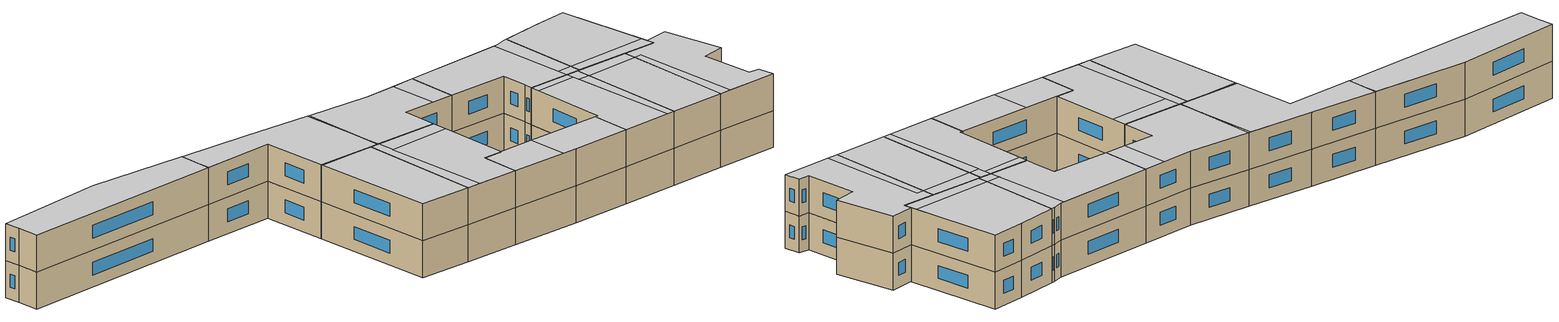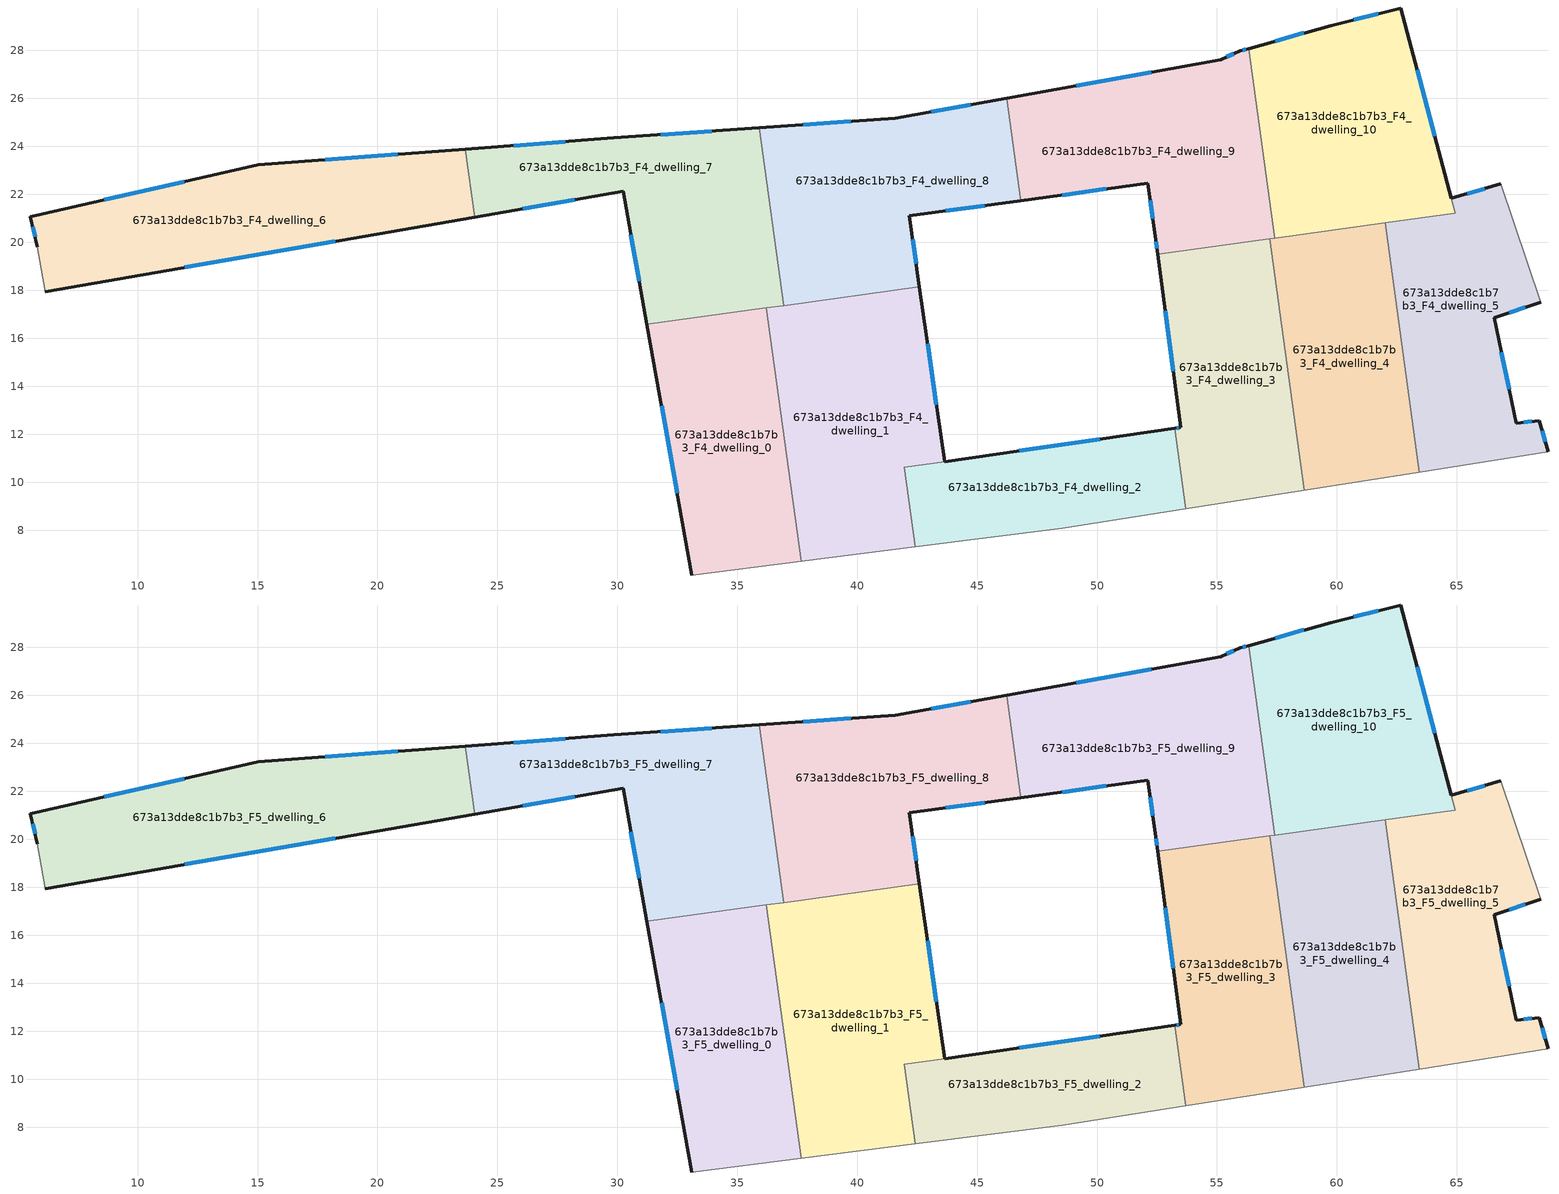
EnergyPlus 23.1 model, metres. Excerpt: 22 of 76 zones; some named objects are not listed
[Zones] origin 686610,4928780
673a13dde8c1b7b3_F4_dwelling_0
 floor to 673a13dde8c1b7b3_F3_dwelling_0 (EU_floor_Construction): 36.22,17.27 37.67,6.71 33.11,6.13 31.24,16.58 z12
 wall outside (EU_wall_Construction): 31.24,16.58 33.11,6.13 z12:15
 wall to 673a13dde8c1b7b3_F4_dwelling_1 (EU_wall_Construction): 37.67,6.71 36.22,17.27 z12:15
 wall adiabatic (EU_wall_Construction): 33.11,6.13 37.67,6.71 z12:15
 wall to 673a13dde8c1b7b3_F4_dwelling_7 (EU_wall_Construction): 36.22,17.27 31.24,16.58 z12:15
 window (EU_Window_Construction): 31.85,13.18 32.5,9.53 z12.98:14.02
673a13dde8c1b7b3_F4_dwelling_1
 floor to 673a13dde8c1b7b3_F3_dwelling_1 (EU_floor_Construction): 42.6,18.14 43.64,10.86 41.96,10.62 42.41,7.31 37.67,6.71 36.22,17.27 z12
 wall outside (EU_wall_Construction): 43.64,10.86 42.6,18.14 z12:15
 wall to 673a13dde8c1b7b3_F4_dwelling_2 (EU_wall_Construction): 41.96,10.62 43.64,10.86 / 42.41,7.31 41.96,10.61 z12:15
 wall adiabatic (EU_wall_Construction): 37.67,6.71 42.41,7.31 z12:15
 wall to 673a13dde8c1b7b3_F4_dwelling_8 (EU_wall_Construction): 42.6,18.14 36.93,17.37 z12:15
 wall to 673a13dde8c1b7b3_F4_dwelling_7 (EU_wall_Construction): 36.93,17.37 36.22,17.27 z12:15
 window (EU_Window_Construction): 43.3,13.23 42.94,15.77 z12.98:14.02
673a13dde8c1b7b3_F4_dwelling_10
 floor to 673a13dde8c1b7b3_F3_dwelling_10 (EU_floor_Construction): 62.67,29.77 64.92,21.21 57.4,20.17 56.32,28.08 59.74,29.04 z12
 wall outside (EU_wall_Construction): 64.76,21.84 62.67,29.77 59.74,29.04 56.32,28.08 z12:15
 wall to 673a13dde8c1b7b3_F4_dwelling_9 (EU_wall_Construction): 56.32,28.08 57.4,20.17 z12:15
 wall to 673a13dde8c1b7b3_F4_dwelling_5 (EU_wall_Construction): 64.93,21.21 64.76,21.84 / 62.01,20.81 64.92,21.21 z12:15
 wall to 673a13dde8c1b7b3_F4_dwelling_4 (EU_wall_Construction): 57.4,20.17 62.01,20.81 z12:15
 window (EU_Window_Construction): 58.63,28.73 57.43,28.39 / 61.72,29.53 60.69,29.28 / 64.08,24.42 63.35,27.19 z12.98:14.02
673a13dde8c1b7b3_F4_dwelling_2
 floor to 673a13dde8c1b7b3_F3_dwelling_2 (EU_floor_Construction): 53.23,12.24 53.69,8.89 48.54,8.08 42.41,7.31 41.96,10.61 z12
 wall outside (EU_wall_Construction): 53.23,12.24 43.65,10.86 z12:15
 wall to 673a13dde8c1b7b3_F4_dwelling_3 (EU_wall_Construction): 53.69,8.89 53.23,12.24 z12:15
 wall adiabatic (EU_wall_Construction): 42.41,7.31 48.54,8.08 53.69,8.89 z12:15
 window (EU_Window_Construction): 50.11,11.79 46.76,11.31 z12.98:14.02
673a13dde8c1b7b3_F4_dwelling_3
 floor to 673a13dde8c1b7b3_F3_dwelling_3 (EU_floor_Construction): 57.2,20.15 58.64,9.67 53.69,8.89 53.23,12.24 53.49,12.28 52.53,19.51 z12
 wall outside (EU_wall_Construction): 52.53,19.51 53.49,12.28 53.23,12.24 z12:15
 wall to 673a13dde8c1b7b3_F4_dwelling_4 (EU_wall_Construction): 58.64,9.67 57.2,20.15 z12:15
 wall adiabatic (EU_wall_Construction): 53.69,8.89 58.64,9.67 z12:15
 wall to 673a13dde8c1b7b3_F4_dwelling_9 (EU_wall_Construction): 57.2,20.15 52.53,19.51 z12:15
 window (EU_Window_Construction): 52.84,17.16 53.18,14.63 / 53.41,12.27 53.32,12.26 z12.98:14.02
673a13dde8c1b7b3_F4_dwelling_4
 floor to 673a13dde8c1b7b3_F3_dwelling_4 (EU_floor_Construction): 62.01,20.81 63.43,10.42 58.64,9.67 57.2,20.15 z12
 wall to 673a13dde8c1b7b3_F4_dwelling_5 (EU_wall_Construction): 63.43,10.42 62.01,20.81 z12:15
 wall adiabatic (EU_wall_Construction): 58.64,9.67 63.43,10.42 z12:15
 wall to 673a13dde8c1b7b3_F4_dwelling_9 (EU_wall_Construction): 57.4,20.18 57.2,20.15 z12:15
673a13dde8c1b7b3_F4_dwelling_5
 floor to 673a13dde8c1b7b3_F3_dwelling_5 (EU_floor_Construction): 66.83,22.43 68.49,17.5 66.55,16.85 67.48,12.45 68.44,12.57 68.8,11.26 63.43,10.42 62.01,20.81 64.93,21.21 64.76,21.84 z12
 wall outside (EU_wall_Construction): 66.83,22.43 64.76,21.84 / 68.8,11.26 68.44,12.57 67.48,12.45 66.55,16.85 68.49,17.5 z12:15
 wall adiabatic (EU_wall_Construction): 63.43,10.42 68.8,11.26 / 68.49,17.5 66.83,22.43 z12:15
 window (EU_Window_Construction): 66.16,22.24 65.44,22.03 / 67.18,17.06 67.86,17.29 / 67.18,13.88 66.85,15.42 / 68.13,12.53 67.79,12.49 / 68.68,11.69 68.56,12.14 z12.98:14.02
673a13dde8c1b7b3_F4_dwelling_6
 floor to 673a13dde8c1b7b3_F3_dwelling_6 (EU_floor_Construction): 23.66,23.88 24.05,21.05 6.15,17.94 5.81,19.82 5.53,21.06 15.02,23.23 z12
 wall outside (EU_wall_Construction): 6.15,17.94 24.05,21.05 / 23.66,23.88 15.02,23.23 5.53,21.06 5.81,19.82 z12:15
 wall adiabatic (EU_wall_Construction): 5.81,19.82 6.15,17.94 z12:15
 wall to 673a13dde8c1b7b3_F4_dwelling_7 (EU_wall_Construction): 24.05,21.05 23.66,23.88 z12:15
 window (EU_Window_Construction): 11.97,18.95 18.23,20.04 / 5.62,20.66 5.72,20.23 / 11.94,22.53 8.62,21.77 / 20.85,23.67 17.83,23.44 z12.98:14.02
673a13dde8c1b7b3_F4_dwelling_7
 floor to 673a13dde8c1b7b3_F3_dwelling_7 (EU_floor_Construction): 35.92,24.78 36.93,17.37 31.24,16.58 30.24,22.12 24.05,21.05 23.66,23.88 29.84,24.35 z12
 wall outside (EU_wall_Construction): 24.05,21.05 30.24,22.12 31.24,16.58 / 35.92,24.78 29.84,24.35 23.66,23.88 z12:15
 wall to 673a13dde8c1b7b3_F4_dwelling_8 (EU_wall_Construction): 36.93,17.37 35.92,24.78 z12:15
 window (EU_Window_Construction): 30.57,20.32 30.91,18.38 / 26.06,21.4 28.23,21.77 / 27.83,24.2 25.67,24.04 / 33.94,24.64 31.82,24.49 z12.98:14.02
673a13dde8c1b7b3_F4_dwelling_8
 floor to 673a13dde8c1b7b3_F3_dwelling_8 (EU_floor_Construction): 46.24,26.01 46.83,21.74 42.17,21.1 42.6,18.14 36.93,17.37 35.92,24.78 41.58,25.17 z12
 wall outside (EU_wall_Construction): 42.6,18.14 42.17,21.1 46.83,21.74 / 46.24,26.01 41.58,25.17 35.92,24.78 z12:15
 wall to 673a13dde8c1b7b3_F4_dwelling_9 (EU_wall_Construction): 46.83,21.74 46.24,26.01 z12:15
 window (EU_Window_Construction): 43.69,21.31 45.31,21.53 / 42.46,19.1 42.31,20.14 / 39.74,25.04 37.76,24.9 / 44.73,25.74 43.1,25.44 z12.98:14.02
673a13dde8c1b7b3_F4_dwelling_9
 floor to 673a13dde8c1b7b3_F3_dwelling_9 (EU_floor_Construction): 56.32,28.08 57.4,20.17 52.53,19.51 52.43,20.26 52.11,22.46 46.83,21.74 46.24,26.01 55.15,27.62 55.96,27.98 z12
 wall outside (EU_wall_Construction): 46.83,21.74 52.11,22.46 52.43,20.26 52.53,19.51 / 56.32,28.08 55.96,27.98 55.15,27.62 46.24,26.01 z12:15
 window (EU_Window_Construction): 52.46,20.02 52.5,19.75 / 52.22,21.75 52.33,20.98 / 48.55,21.97 50.39,22.23 / 52.25,27.1 49.14,26.54 / 55.7,27.86 55.42,27.74 / 56.2,28.05 56.08,28.01 z12.98:14.02
673a13dde8c1b7b3_F5_dwelling_0
 floor to 673a13dde8c1b7b3_F4_dwelling_0 (EU_floor_Construction): 36.22,17.27 37.67,6.71 33.11,6.13 31.24,16.58 z15
 wall outside (EU_wall_Construction): 31.24,16.58 33.11,6.13 z15:18
 wall to 673a13dde8c1b7b3_F5_dwelling_1 (EU_wall_Construction): 37.67,6.71 36.22,17.27 z15:18
 wall adiabatic (EU_wall_Construction): 33.11,6.13 37.67,6.71 z15:18
 wall to 673a13dde8c1b7b3_F5_dwelling_7 (EU_wall_Construction): 36.22,17.27 31.24,16.58 z15:18
 window (EU_Window_Construction): 31.85,13.18 32.5,9.53 z15.98:17.02
 ceiling to 673a13dde8c1b7b3_F6_dwelling_2 (EU_floor_Construction): 37.67,6.71 36.22,17.27 35.88,17.22 31.27,16.42 33.11,6.13 z18
 ceiling to 673a13dde8c1b7b3_F6_dwelling_1 (EU_floor_Construction): 35.87,17.22 31.24,16.58 31.27,16.42 z18
673a13dde8c1b7b3_F5_dwelling_1
 floor to 673a13dde8c1b7b3_F4_dwelling_1 (EU_floor_Construction): 42.6,18.14 43.64,10.86 41.96,10.62 42.41,7.31 37.67,6.71 36.22,17.27 z15
 wall outside (EU_wall_Construction): 43.64,10.86 42.6,18.14 z15:18
 wall to 673a13dde8c1b7b3_F5_dwelling_2 (EU_wall_Construction): 41.96,10.62 43.64,10.86 / 42.41,7.31 41.96,10.61 z15:18
 wall adiabatic (EU_wall_Construction): 37.67,6.71 42.41,7.31 z15:18
 wall to 673a13dde8c1b7b3_F5_dwelling_8 (EU_wall_Construction): 42.6,18.14 36.93,17.37 z15:18
 wall to 673a13dde8c1b7b3_F5_dwelling_7 (EU_wall_Construction): 36.93,17.37 36.22,17.27 z15:18
 window (EU_Window_Construction): 43.3,13.23 42.94,15.77 z15.98:17.02
 ceiling to 673a13dde8c1b7b3_F6_dwelling_4 (EU_floor_Construction): 42.41,7.31 41.96,10.62 43.64,10.86 42.79,16.83 37.28,15.87 38.83,6.85 z18
 ceiling to 673a13dde8c1b7b3_F6_dwelling_2 (EU_floor_Construction): 38.83,6.85 37.01,17.38 36.22,17.27 37.67,6.71 z18
 ceiling to 673a13dde8c1b7b3_F6_dwelling_3 (EU_floor_Construction): 42.79,16.83 42.6,18.14 37.01,17.38 37.28,15.87 z18
673a13dde8c1b7b3_F5_dwelling_10
 floor to 673a13dde8c1b7b3_F4_dwelling_10 (EU_floor_Construction): 62.67,29.77 64.92,21.21 57.4,20.17 56.32,28.08 59.74,29.04 z15
 wall outside (EU_wall_Construction): 64.76,21.84 62.67,29.77 59.74,29.04 56.32,28.08 z15:18
 wall to 673a13dde8c1b7b3_F5_dwelling_9 (EU_wall_Construction): 56.32,28.08 57.4,20.17 z15:18
 wall to 673a13dde8c1b7b3_F5_dwelling_5 (EU_wall_Construction): 64.93,21.21 64.76,21.84 / 62.01,20.81 64.92,21.21 z15:18
 wall to 673a13dde8c1b7b3_F5_dwelling_4 (EU_wall_Construction): 57.4,20.17 62.01,20.81 z15:18
 window (EU_Window_Construction): 58.63,28.73 57.43,28.39 / 61.72,29.53 60.69,29.28 / 64.08,24.42 63.35,27.19 z15.98:17.02
 ceiling to 673a13dde8c1b7b3_F6_dwelling_7 (EU_floor_Construction): 64.61,22.38 62.67,29.77 59.74,29.04 56.32,28.08 57.27,21.11 z18
 ceiling to 673a13dde8c1b7b3_F6_dwelling_9 (EU_floor_Construction): 64.92,21.21 64.61,22.38 57.27,21.11 57.4,20.18 z18
673a13dde8c1b7b3_F5_dwelling_2
 floor to 673a13dde8c1b7b3_F4_dwelling_2 (EU_floor_Construction): 53.23,12.24 53.69,8.89 48.54,8.08 42.41,7.31 41.96,10.61 z15
 wall outside (EU_wall_Construction): 53.23,12.24 43.65,10.86 z15:18
 wall to 673a13dde8c1b7b3_F5_dwelling_3 (EU_wall_Construction): 53.69,8.89 53.23,12.24 z15:18
 wall adiabatic (EU_wall_Construction): 42.41,7.31 48.54,8.08 53.69,8.89 z15:18
 window (EU_Window_Construction): 50.11,11.79 46.76,11.31 z15.98:17.02
 ceiling to 673a13dde8c1b7b3_F6_dwelling_6 (EU_floor_Construction): 53.69,8.89 53.23,12.24 46.72,11.3 47.3,7.92 48.54,8.08 z18
 ceiling to 673a13dde8c1b7b3_F6_dwelling_4 (EU_floor_Construction): 47.3,7.92 46.72,11.3 41.96,10.62 42.41,7.31 z18
673a13dde8c1b7b3_F5_dwelling_3
 floor to 673a13dde8c1b7b3_F4_dwelling_3 (EU_floor_Construction): 57.2,20.15 58.64,9.67 53.69,8.89 53.23,12.24 53.49,12.28 52.53,19.51 z15
 wall outside (EU_wall_Construction): 52.53,19.51 53.49,12.28 53.23,12.24 z15:18
 wall to 673a13dde8c1b7b3_F5_dwelling_4 (EU_wall_Construction): 58.64,9.67 57.2,20.15 z15:18
 wall adiabatic (EU_wall_Construction): 53.69,8.89 58.64,9.67 z15:18
 wall to 673a13dde8c1b7b3_F5_dwelling_9 (EU_wall_Construction): 57.2,20.15 52.53,19.51 z15:18
 window (EU_Window_Construction): 52.84,17.16 53.18,14.63 / 53.41,12.27 53.32,12.26 z15.98:17.02
 ceiling to 673a13dde8c1b7b3_F6_dwelling_8 (EU_floor_Construction): 58.63,9.67 57.37,18.91 56.35,18.74 57.94,9.56 z18
 ceiling to 673a13dde8c1b7b3_F6_dwelling_6 (EU_floor_Construction): 57.94,9.56 56.25,19.34 52.64,18.72 53.49,12.28 53.23,12.24 53.69,8.89 z18
 ceiling to 673a13dde8c1b7b3_F6_dwelling_5 (EU_floor_Construction): 56.25,19.34 56.13,20 52.53,19.51 52.64,18.72 z18
 ceiling to 673a13dde8c1b7b3_F6_dwelling_9 (EU_floor_Construction): 57.37,18.91 57.2,20.15 56.13,20 56.35,18.74 z18
673a13dde8c1b7b3_F5_dwelling_4
 floor to 673a13dde8c1b7b3_F4_dwelling_4 (EU_floor_Construction): 62.01,20.81 63.43,10.42 58.64,9.67 57.2,20.15 z15
 wall to 673a13dde8c1b7b3_F5_dwelling_5 (EU_wall_Construction): 63.43,10.42 62.01,20.81 z15:18
 wall adiabatic (EU_wall_Construction): 58.64,9.67 63.43,10.42 z15:18
 wall to 673a13dde8c1b7b3_F5_dwelling_9 (EU_wall_Construction): 57.4,20.18 57.2,20.15 z15:18
 ceiling to 673a13dde8c1b7b3_F6_dwelling_9 (EU_floor_Construction): 62.15,19.74 62.01,20.81 57.2,20.15 57.37,18.91 z18
 ceiling to 673a13dde8c1b7b3_F6_dwelling_8 (EU_floor_Construction): 63.43,10.42 62.15,19.74 57.37,18.91 58.63,9.67 z18
673a13dde8c1b7b3_F5_dwelling_5
 floor to 673a13dde8c1b7b3_F4_dwelling_5 (EU_floor_Construction): 66.83,22.43 68.49,17.5 66.55,16.85 67.48,12.45 68.44,12.57 68.8,11.26 63.43,10.42 62.01,20.81 64.93,21.21 64.76,21.84 z15
 wall outside (EU_wall_Construction): 66.83,22.43 64.76,21.84 / 68.8,11.26 68.44,12.57 67.48,12.45 66.55,16.85 68.49,17.5 z15:18
 wall adiabatic (EU_wall_Construction): 63.43,10.42 68.8,11.26 / 68.49,17.5 66.83,22.43 z15:18
 window (EU_Window_Construction): 66.16,22.24 65.44,22.03 / 67.18,17.06 67.86,17.29 / 67.18,13.88 66.85,15.42 / 68.13,12.53 67.79,12.49 / 68.68,11.69 68.56,12.14 z15.98:17.02
 ceiling to 673a13dde8c1b7b3_F6_dwelling_9 (EU_floor_Construction): 68.8,11.26 68.44,12.57 67.48,12.45 66.55,16.85 68.49,17.5 66.83,22.43 64.76,21.84 64.93,21.21 62.01,20.81 62.15,19.74 62.81,19.85 64.41,10.57 z18
 ceiling to 673a13dde8c1b7b3_F6_dwelling_8 (EU_floor_Construction): 64.41,10.57 62.81,19.85 62.15,19.74 63.43,10.42 z18
673a13dde8c1b7b3_F5_dwelling_6
 floor to 673a13dde8c1b7b3_F4_dwelling_6 (EU_floor_Construction): 23.66,23.88 24.05,21.05 6.15,17.94 5.81,19.82 5.53,21.06 15.02,23.23 z15
 wall outside (EU_wall_Construction): 6.15,17.94 24.05,21.05 / 23.66,23.88 15.02,23.23 5.53,21.06 5.81,19.82 z15:18
 wall adiabatic (EU_wall_Construction): 5.81,19.82 6.15,17.94 z15:18
 wall to 673a13dde8c1b7b3_F5_dwelling_7 (EU_wall_Construction): 24.05,21.05 23.66,23.88 z15:18
 window (EU_Window_Construction): 11.97,18.95 18.23,20.04 / 5.62,20.66 5.72,20.23 / 11.94,22.53 8.62,21.77 / 20.85,23.67 17.83,23.44 z15.98:17.02
 ceiling to 673a13dde8c1b7b3_F6_dwelling_0 (EU_floor_Construction): 24.05,21.05 23.85,22.48 23.61,23.88 15.02,23.23 5.53,21.06 5.81,19.82 6.15,17.94 z18
 ceiling to 673a13dde8c1b7b3_F6_dwelling_1 (EU_floor_Construction): 23.85,22.48 23.66,23.88 23.61,23.88 z18
673a13dde8c1b7b3_F5_dwelling_7
 floor to 673a13dde8c1b7b3_F4_dwelling_7 (EU_floor_Construction): 35.92,24.78 36.93,17.37 31.24,16.58 30.24,22.12 24.05,21.05 23.66,23.88 29.84,24.35 z15
 wall outside (EU_wall_Construction): 24.05,21.05 30.24,22.12 31.24,16.58 / 35.92,24.78 29.84,24.35 23.66,23.88 z15:18
 wall to 673a13dde8c1b7b3_F5_dwelling_8 (EU_wall_Construction): 36.93,17.37 35.92,24.78 z15:18
 window (EU_Window_Construction): 30.57,20.32 30.91,18.38 / 26.06,21.4 28.23,21.77 / 27.83,24.2 25.67,24.04 / 33.94,24.64 31.82,24.49 z15.98:17.02
 ceiling to 673a13dde8c1b7b3_F6_dwelling_1 (EU_floor_Construction): 36.93,17.4 36.61,19.71 35.74,24.76 29.84,24.35 23.66,23.88 23.85,22.48 24.1,21.06 30.24,22.12 31.24,16.58 35.87,17.22 z18
 ceiling to 673a13dde8c1b7b3_F6_dwelling_0 (EU_floor_Construction): 24.1,21.06 23.85,22.48 24.05,21.05 z18
 ceiling to 673a13dde8c1b7b3_F6_dwelling_3 (EU_floor_Construction): 36.61,19.71 35.92,24.78 35.74,24.76 z18
 ceiling to 673a13dde8c1b7b3_F6_dwelling_2 (EU_floor_Construction): 36.93,17.37 36.93,17.4 35.88,17.22 z18
673a13dde8c1b7b3_F5_dwelling_8
 floor to 673a13dde8c1b7b3_F4_dwelling_8 (EU_floor_Construction): 46.24,26.01 46.83,21.74 42.17,21.1 42.6,18.14 36.93,17.37 35.92,24.78 41.58,25.17 z15
 wall outside (EU_wall_Construction): 42.6,18.14 42.17,21.1 46.83,21.74 / 46.24,26.01 41.58,25.17 35.92,24.78 z15:18
 wall to 673a13dde8c1b7b3_F5_dwelling_9 (EU_wall_Construction): 46.83,21.74 46.24,26.01 z15:18
 window (EU_Window_Construction): 43.69,21.31 45.31,21.53 / 42.46,19.1 42.31,20.14 / 39.74,25.04 37.76,24.9 / 44.73,25.74 43.1,25.44 z15.98:17.02
 ceiling to 673a13dde8c1b7b3_F6_dwelling_3 (EU_floor_Construction): 42.6,18.14 42.17,21.1 44.96,21.48 44.24,25.65 41.58,25.17 35.92,24.78 36.61,19.71 37.01,17.38 z18
 ceiling to 673a13dde8c1b7b3_F6_dwelling_1 (EU_floor_Construction): 37.01,17.42 36.61,19.71 36.93,17.4 z18
 ceiling to 673a13dde8c1b7b3_F6_dwelling_5 (EU_floor_Construction): 46.83,21.74 46.24,26.01 44.24,25.65 44.96,21.48 z18
673a13dde8c1b7b3_F5_dwelling_9
 floor to 673a13dde8c1b7b3_F4_dwelling_9 (EU_floor_Construction): 56.32,28.08 57.4,20.17 52.53,19.51 52.43,20.26 52.11,22.46 46.83,21.74 46.24,26.01 55.15,27.62 55.96,27.98 z15
 wall outside (EU_wall_Construction): 46.83,21.74 52.11,22.46 52.43,20.26 52.53,19.51 / 56.32,28.08 55.96,27.98 55.15,27.62 46.24,26.01 z15:18
 window (EU_Window_Construction): 52.46,20.02 52.5,19.75 / 52.22,21.75 52.33,20.98 / 48.55,21.97 50.39,22.23 / 52.25,27.1 49.14,26.54 / 55.7,27.86 55.42,27.74 / 56.2,28.05 56.08,28.01 z15.98:17.02
 ceiling to 673a13dde8c1b7b3_F6_dwelling_5 (EU_floor_Construction): 56.13,20 54.83,27.56 46.24,26.01 46.83,21.74 52.11,22.46 52.43,20.26 52.53,19.51 z18
 ceiling to 673a13dde8c1b7b3_F6_dwelling_7 (EU_floor_Construction): 57.27,21.11 56.32,28.08 55.96,27.98 55.15,27.62 54.83,27.56 55.98,20.89 z18
 ceiling to 673a13dde8c1b7b3_F6_dwelling_9 (EU_floor_Construction): 57.4,20.18 57.27,21.11 55.98,20.89 56.13,20 z18
[Building]
EU S2 Campaign: North Axis=0; Terrain=City; Solar Distribution=FullExterior
[Site:Location]
Bologna: Latitude=44.5; Longitude=11.25; Time Zone=1; Elevation=37
[SizingPeriod:WeatherFileDays]
AnnualSizingPeriod: Begin Month=1; Begin Day of Month=1; End Month=12; End Day of Month=31; Day of Week for Start Day=Monday; Use Weather File Daylight Saving Period=No; Use Weather File Rain and Snow Indicators=No
[MATERIAL]
EU_InternalMass_Material: Roughness=MediumRough; Thickness=0.1; Conductivity=1; Density=1800; Specific Heat=900; Thermal Absorptance=0.9; Solar Absorptance=0.7; Visible Absorptance=0.7
[MATERIAL:NOMASS] Roughness=MediumRough; Thermal Absorptance=0.9; Solar Absorptance=0.7; Visible Absorptance=0.7
Name | Thermal Resistance
EU_wall_NoMass | 0.905828
EU_floor_NoMass | 0.67114
[WINDOWMATERIAL:SIMPLEGLAZINGSYSTEM]
EU_Window_SimpleGlazing: UFactor=4.52486; Solar Heat Gain Coefficient=0.85; Visible Transmittance=0.85
[CONSTRUCTION]
EU_wall_Construction: EU_wall_NoMass
EU_floor_Construction: EU_floor_NoMass
EU_Window_Construction: EU_Window_SimpleGlazing
EU_InternalMass_Construction: EU_InternalMass_Material
[ZONE] Type=1; Multiplier=1; Ceiling Height=autocalculate; Floor Area=autocalculate; Part of Total Floor Area=Yes
Name | Volume
673a13dde8c1b7b3_F4_dwelling_0; 673a13dde8c1b7b3_F5_dwelling_0 | 153.408
673a13dde8c1b7b3_F4_dwelling_1; 673a13dde8c1b7b3_F5_dwelling_1 | 190.473
673a13dde8c1b7b3_F4_dwelling_10; 673a13dde8c1b7b3_F5_dwelling_10 | 178.685
673a13dde8c1b7b3_F4_dwelling_2; 673a13dde8c1b7b3_F5_dwelling_2 | 116.268
673a13dde8c1b7b3_F4_dwelling_3; 673a13dde8c1b7b3_F5_dwelling_3 | 153.422
673a13dde8c1b7b3_F4_dwelling_4; 673a13dde8c1b7b3_F5_dwelling_4 | 153.416
673a13dde8c1b7b3_F4_dwelling_5; 673a13dde8c1b7b3_F5_dwelling_5 | 158.734
673a13dde8c1b7b3_F4_dwelling_6; 673a13dde8c1b7b3_F5_dwelling_6 | 184.088
673a13dde8c1b7b3_F4_dwelling_7; 673a13dde8c1b7b3_F5_dwelling_7 | 184.092
673a13dde8c1b7b3_F4_dwelling_8; 673a13dde8c1b7b3_F5_dwelling_8 | 184.081
673a13dde8c1b7b3_F4_dwelling_9; 673a13dde8c1b7b3_F5_dwelling_9 | 184.098
[INTERNALMASS] Construction=EU_InternalMass_Construction
Name | Zone or ZoneList | Surface Area
673a13dde8c1b7b3_F4_dwelling_0_EU_InternalMass | 673a13dde8c1b7b3_F4_dwelling_0 | 51.1361
673a13dde8c1b7b3_F4_dwelling_1_EU_InternalMass | 673a13dde8c1b7b3_F4_dwelling_1 | 63.4897
673a13dde8c1b7b3_F4_dwelling_2_EU_InternalMass | 673a13dde8c1b7b3_F4_dwelling_2 | 38.7907
673a13dde8c1b7b3_F4_dwelling_3_EU_InternalMass | 673a13dde8c1b7b3_F4_dwelling_3 | 51.1409
673a13dde8c1b7b3_F4_dwelling_4_EU_InternalMass | 673a13dde8c1b7b3_F4_dwelling_4 | 51.139
673a13dde8c1b7b3_F4_dwelling_5_EU_InternalMass | 673a13dde8c1b7b3_F4_dwelling_5 | 52.9116
673a13dde8c1b7b3_F4_dwelling_6_EU_InternalMass | 673a13dde8c1b7b3_F4_dwelling_6 | 61.3623
673a13dde8c1b7b3_F4_dwelling_7_EU_InternalMass | 673a13dde8c1b7b3_F4_dwelling_7 | 61.3645
673a13dde8c1b7b3_F4_dwelling_8_EU_InternalMass | 673a13dde8c1b7b3_F4_dwelling_8 | 61.36
673a13dde8c1b7b3_F4_dwelling_9_EU_InternalMass | 673a13dde8c1b7b3_F4_dwelling_9 | 61.3654
673a13dde8c1b7b3_F4_dwelling_10_EU_InternalMass | 673a13dde8c1b7b3_F4_dwelling_10 | 59.5878
673a13dde8c1b7b3_F5_dwelling_0_EU_InternalMass | 673a13dde8c1b7b3_F5_dwelling_0 | 51.1361
673a13dde8c1b7b3_F5_dwelling_1_EU_InternalMass | 673a13dde8c1b7b3_F5_dwelling_1 | 63.4897
673a13dde8c1b7b3_F5_dwelling_2_EU_InternalMass | 673a13dde8c1b7b3_F5_dwelling_2 | 38.7907
673a13dde8c1b7b3_F5_dwelling_3_EU_InternalMass | 673a13dde8c1b7b3_F5_dwelling_3 | 51.1409
673a13dde8c1b7b3_F5_dwelling_4_EU_InternalMass | 673a13dde8c1b7b3_F5_dwelling_4 | 51.139
673a13dde8c1b7b3_F5_dwelling_5_EU_InternalMass | 673a13dde8c1b7b3_F5_dwelling_5 | 52.9116
673a13dde8c1b7b3_F5_dwelling_6_EU_InternalMass | 673a13dde8c1b7b3_F5_dwelling_6 | 61.3623
673a13dde8c1b7b3_F5_dwelling_7_EU_InternalMass | 673a13dde8c1b7b3_F5_dwelling_7 | 61.3645
673a13dde8c1b7b3_F5_dwelling_8_EU_InternalMass | 673a13dde8c1b7b3_F5_dwelling_8 | 61.36
673a13dde8c1b7b3_F5_dwelling_9_EU_InternalMass | 673a13dde8c1b7b3_F5_dwelling_9 | 61.3654
673a13dde8c1b7b3_F5_dwelling_10_EU_InternalMass | 673a13dde8c1b7b3_F5_dwelling_10 | 59.5878
[OTHEREQUIPMENT] Fuel Type=Electricity; Design Level Calculation Method=Watts/Area; Power per Zone Floor Area=1; Fraction Latent=0; Fraction Radiant=0; Fraction Lost=0; Carbon Dioxide Generation Rate=0; EndUse Subcategory=EU_Step8_InternalGains
Name | Zone or ZoneList or Space or SpaceList | Schedule
EU_Step8_InternalGain_673a13dde8c1b7b3_F4_dwelling_0_f000 | 673a13dde8c1b7b3_F4_dwelling_0 | EU_Step8_GainSchedule_673a13dde8c1b7b3_F4_dwelling_0_f000
EU_Step8_InternalGain_673a13dde8c1b7b3_F4_dwelling_1_f000 | 673a13dde8c1b7b3_F4_dwelling_1 | EU_Step8_GainSchedule_673a13dde8c1b7b3_F4_dwelling_1_f000
EU_Step8_InternalGain_673a13dde8c1b7b3_F4_dwelling_2_f000 | 673a13dde8c1b7b3_F4_dwelling_2 | EU_Step8_GainSchedule_673a13dde8c1b7b3_F4_dwelling_2_f000
EU_Step8_InternalGain_673a13dde8c1b7b3_F4_dwelling_3_f000 | 673a13dde8c1b7b3_F4_dwelling_3 | EU_Step8_GainSchedule_673a13dde8c1b7b3_F4_dwelling_3_f000
EU_Step8_InternalGain_673a13dde8c1b7b3_F4_dwelling_4_f000 | 673a13dde8c1b7b3_F4_dwelling_4 | EU_Step8_GainSchedule_673a13dde8c1b7b3_F4_dwelling_4_f000
EU_Step8_InternalGain_673a13dde8c1b7b3_F4_dwelling_5_f000 | 673a13dde8c1b7b3_F4_dwelling_5 | EU_Step8_GainSchedule_673a13dde8c1b7b3_F4_dwelling_5_f000
EU_Step8_InternalGain_673a13dde8c1b7b3_F4_dwelling_6_f000 | 673a13dde8c1b7b3_F4_dwelling_6 | EU_Step8_GainSchedule_673a13dde8c1b7b3_F4_dwelling_6_f000
EU_Step8_InternalGain_673a13dde8c1b7b3_F4_dwelling_7_f000 | 673a13dde8c1b7b3_F4_dwelling_7 | EU_Step8_GainSchedule_673a13dde8c1b7b3_F4_dwelling_7_f000
EU_Step8_InternalGain_673a13dde8c1b7b3_F4_dwelling_8_f000 | 673a13dde8c1b7b3_F4_dwelling_8 | EU_Step8_GainSchedule_673a13dde8c1b7b3_F4_dwelling_8_f000
EU_Step8_InternalGain_673a13dde8c1b7b3_F4_dwelling_9_f000 | 673a13dde8c1b7b3_F4_dwelling_9 | EU_Step8_GainSchedule_673a13dde8c1b7b3_F4_dwelling_9_f000
EU_Step8_InternalGain_673a13dde8c1b7b3_F4_dwelling_10_f000 | 673a13dde8c1b7b3_F4_dwelling_10 | EU_Step8_GainSchedule_673a13dde8c1b7b3_F4_dwelling_10_f000
EU_Step8_InternalGain_673a13dde8c1b7b3_F5_dwelling_0_f000 | 673a13dde8c1b7b3_F5_dwelling_0 | EU_Step8_GainSchedule_673a13dde8c1b7b3_F5_dwelling_0_f000
EU_Step8_InternalGain_673a13dde8c1b7b3_F5_dwelling_1_f000 | 673a13dde8c1b7b3_F5_dwelling_1 | EU_Step8_GainSchedule_673a13dde8c1b7b3_F5_dwelling_1_f000
EU_Step8_InternalGain_673a13dde8c1b7b3_F5_dwelling_2_f000 | 673a13dde8c1b7b3_F5_dwelling_2 | EU_Step8_GainSchedule_673a13dde8c1b7b3_F5_dwelling_2_f000
EU_Step8_InternalGain_673a13dde8c1b7b3_F5_dwelling_3_f000 | 673a13dde8c1b7b3_F5_dwelling_3 | EU_Step8_GainSchedule_673a13dde8c1b7b3_F5_dwelling_3_f000
EU_Step8_InternalGain_673a13dde8c1b7b3_F5_dwelling_4_f000 | 673a13dde8c1b7b3_F5_dwelling_4 | EU_Step8_GainSchedule_673a13dde8c1b7b3_F5_dwelling_4_f000
EU_Step8_InternalGain_673a13dde8c1b7b3_F5_dwelling_5_f000 | 673a13dde8c1b7b3_F5_dwelling_5 | EU_Step8_GainSchedule_673a13dde8c1b7b3_F5_dwelling_5_f000
EU_Step8_InternalGain_673a13dde8c1b7b3_F5_dwelling_6_f000 | 673a13dde8c1b7b3_F5_dwelling_6 | EU_Step8_GainSchedule_673a13dde8c1b7b3_F5_dwelling_6_f000
EU_Step8_InternalGain_673a13dde8c1b7b3_F5_dwelling_7_f000 | 673a13dde8c1b7b3_F5_dwelling_7 | EU_Step8_GainSchedule_673a13dde8c1b7b3_F5_dwelling_7_f000
EU_Step8_InternalGain_673a13dde8c1b7b3_F5_dwelling_8_f000 | 673a13dde8c1b7b3_F5_dwelling_8 | EU_Step8_GainSchedule_673a13dde8c1b7b3_F5_dwelling_8_f000
EU_Step8_InternalGain_673a13dde8c1b7b3_F5_dwelling_9_f000 | 673a13dde8c1b7b3_F5_dwelling_9 | EU_Step8_GainSchedule_673a13dde8c1b7b3_F5_dwelling_9_f000
EU_Step8_InternalGain_673a13dde8c1b7b3_F5_dwelling_10_f000 | 673a13dde8c1b7b3_F5_dwelling_10 | EU_Step8_GainSchedule_673a13dde8c1b7b3_F5_dwelling_10_f000
[ZONEVENTILATION:DESIGNFLOWRATE] Schedule=EU_AlwaysOn; Design Flow Rate Calculation Method=AirChanges/Hour; Air Changes per Hour=0.73129; Ventilation Type=Natural; Fan Pressure Rise=0; Fan Total Efficiency=1; Constant Term Coefficient=1; Temperature Term Coefficient=0; Velocity Term Coefficient=0; Velocity Squared Term Coefficient=0; Minimum Indoor Temperature=-100; Maximum Indoor Temperature=100; Delta Temperature=-100; Minimum Outdoor Temperature=-100; Maximum Outdoor Temperature=100; Maximum Wind Speed=40
Name | Zone or ZoneList or Space or SpaceList
EU_ConstantAir_673a13dde8c1b7b3_F4_dwelling_0 | 673a13dde8c1b7b3_F4_dwelling_0
EU_ConstantAir_673a13dde8c1b7b3_F4_dwelling_1 | 673a13dde8c1b7b3_F4_dwelling_1
EU_ConstantAir_673a13dde8c1b7b3_F4_dwelling_2 | 673a13dde8c1b7b3_F4_dwelling_2
EU_ConstantAir_673a13dde8c1b7b3_F4_dwelling_3 | 673a13dde8c1b7b3_F4_dwelling_3
EU_ConstantAir_673a13dde8c1b7b3_F4_dwelling_4 | 673a13dde8c1b7b3_F4_dwelling_4
EU_ConstantAir_673a13dde8c1b7b3_F4_dwelling_5 | 673a13dde8c1b7b3_F4_dwelling_5
EU_ConstantAir_673a13dde8c1b7b3_F4_dwelling_6 | 673a13dde8c1b7b3_F4_dwelling_6
EU_ConstantAir_673a13dde8c1b7b3_F4_dwelling_7 | 673a13dde8c1b7b3_F4_dwelling_7
EU_ConstantAir_673a13dde8c1b7b3_F4_dwelling_8 | 673a13dde8c1b7b3_F4_dwelling_8
EU_ConstantAir_673a13dde8c1b7b3_F4_dwelling_9 | 673a13dde8c1b7b3_F4_dwelling_9
EU_ConstantAir_673a13dde8c1b7b3_F4_dwelling_10 | 673a13dde8c1b7b3_F4_dwelling_10
EU_ConstantAir_673a13dde8c1b7b3_F5_dwelling_0 | 673a13dde8c1b7b3_F5_dwelling_0
EU_ConstantAir_673a13dde8c1b7b3_F5_dwelling_1 | 673a13dde8c1b7b3_F5_dwelling_1
EU_ConstantAir_673a13dde8c1b7b3_F5_dwelling_2 | 673a13dde8c1b7b3_F5_dwelling_2
EU_ConstantAir_673a13dde8c1b7b3_F5_dwelling_3 | 673a13dde8c1b7b3_F5_dwelling_3
EU_ConstantAir_673a13dde8c1b7b3_F5_dwelling_4 | 673a13dde8c1b7b3_F5_dwelling_4
EU_ConstantAir_673a13dde8c1b7b3_F5_dwelling_5 | 673a13dde8c1b7b3_F5_dwelling_5
EU_ConstantAir_673a13dde8c1b7b3_F5_dwelling_6 | 673a13dde8c1b7b3_F5_dwelling_6
EU_ConstantAir_673a13dde8c1b7b3_F5_dwelling_7 | 673a13dde8c1b7b3_F5_dwelling_7
EU_ConstantAir_673a13dde8c1b7b3_F5_dwelling_8 | 673a13dde8c1b7b3_F5_dwelling_8
EU_ConstantAir_673a13dde8c1b7b3_F5_dwelling_9 | 673a13dde8c1b7b3_F5_dwelling_9
EU_ConstantAir_673a13dde8c1b7b3_F5_dwelling_10 | 673a13dde8c1b7b3_F5_dwelling_10
[HVACTEMPLATE:ZONE:IDEALLOADSAIRSYSTEM] System Availability Schedule=EU_AlwaysOn; Maximum Heating Supply Air Temperature=50; Minimum Cooling Supply Air Temperature=13; Maximum Heating Supply Air Humidity Ratio=0.0156; Minimum Cooling Supply Air Humidity Ratio=0.0077; Heating Limit=NoLimit; Cooling Limit=NoLimit; Heating Availability Schedule=EU_AlwaysOn; Cooling Availability Schedule=EU_CoolingOff; Dehumidification Control Type=ConstantSensibleHeatRatio; Cooling Sensible Heat Ratio=0.7; Dehumidification Setpoint=60; Humidification Control Type=None; Humidification Setpoint=30; Outdoor Air Method=None; Outdoor Air Flow Rate per Person=0.00944; Outdoor Air Flow Rate per Zone Floor Area=0; Outdoor Air Flow Rate per Zone=0; Demand Controlled Ventilation Type=None; Outdoor Air Economizer Type=NoEconomizer; Heat Recovery Type=None; Sensible Heat Recovery Effectiveness=0.7; Latent Heat Recovery Effectiveness=0.65
Name | Template Thermostat
673a13dde8c1b7b3_F4_dwelling_0 | EU_HeatOnly_673a13dde8c1b7b3_F4_dwelling_0
673a13dde8c1b7b3_F4_dwelling_1 | EU_HeatOnly_673a13dde8c1b7b3_F4_dwelling_1
673a13dde8c1b7b3_F4_dwelling_2 | EU_HeatOnly_673a13dde8c1b7b3_F4_dwelling_2
673a13dde8c1b7b3_F4_dwelling_3 | EU_HeatOnly_673a13dde8c1b7b3_F4_dwelling_3
673a13dde8c1b7b3_F4_dwelling_4 | EU_HeatOnly_673a13dde8c1b7b3_F4_dwelling_4
673a13dde8c1b7b3_F4_dwelling_5 | EU_HeatOnly_673a13dde8c1b7b3_F4_dwelling_5
673a13dde8c1b7b3_F4_dwelling_6 | EU_HeatOnly_673a13dde8c1b7b3_F4_dwelling_6
673a13dde8c1b7b3_F4_dwelling_7 | EU_HeatOnly_673a13dde8c1b7b3_F4_dwelling_7
673a13dde8c1b7b3_F4_dwelling_8 | EU_HeatOnly_673a13dde8c1b7b3_F4_dwelling_8
673a13dde8c1b7b3_F4_dwelling_9 | EU_HeatOnly_673a13dde8c1b7b3_F4_dwelling_9
673a13dde8c1b7b3_F4_dwelling_10 | EU_HeatOnly_673a13dde8c1b7b3_F4_dwelling_10
673a13dde8c1b7b3_F5_dwelling_0 | EU_HeatOnly_673a13dde8c1b7b3_F5_dwelling_0
673a13dde8c1b7b3_F5_dwelling_1 | EU_HeatOnly_673a13dde8c1b7b3_F5_dwelling_1
673a13dde8c1b7b3_F5_dwelling_2 | EU_HeatOnly_673a13dde8c1b7b3_F5_dwelling_2
673a13dde8c1b7b3_F5_dwelling_3 | EU_HeatOnly_673a13dde8c1b7b3_F5_dwelling_3
673a13dde8c1b7b3_F5_dwelling_4 | EU_HeatOnly_673a13dde8c1b7b3_F5_dwelling_4
673a13dde8c1b7b3_F5_dwelling_5 | EU_HeatOnly_673a13dde8c1b7b3_F5_dwelling_5
673a13dde8c1b7b3_F5_dwelling_6 | EU_HeatOnly_673a13dde8c1b7b3_F5_dwelling_6
673a13dde8c1b7b3_F5_dwelling_7 | EU_HeatOnly_673a13dde8c1b7b3_F5_dwelling_7
673a13dde8c1b7b3_F5_dwelling_8 | EU_HeatOnly_673a13dde8c1b7b3_F5_dwelling_8
673a13dde8c1b7b3_F5_dwelling_9 | EU_HeatOnly_673a13dde8c1b7b3_F5_dwelling_9
673a13dde8c1b7b3_F5_dwelling_10 | EU_HeatOnly_673a13dde8c1b7b3_F5_dwelling_10
[SIZING:ZONE] Zone Cooling Design Supply Air Temperature Input Method=SupplyAirTemperature; Zone Cooling Design Supply Air Temperature=13; Zone Heating Design Supply Air Temperature Input Method=SupplyAirTemperature; Zone Heating Design Supply Air Temperature=50; Zone Cooling Design Supply Air Humidity Ratio=0.008; Zone Heating Design Supply Air Humidity Ratio=0.008; Cooling Design Air Flow Method=DesignDay; Cooling Design Air Flow Rate=0; Cooling Minimum Air Flow per Zone Floor Area=0.000762; Cooling Minimum Air Flow=0; Cooling Minimum Air Flow Fraction=0.2; Heating Design Air Flow Method=DesignDay; Heating Design Air Flow Rate=0; Heating Maximum Air Flow per Zone Floor Area=0.002032; Heating Maximum Air Flow=0.141576; Heating Maximum Air Flow Fraction=0.3; Account for Dedicated Outdoor Air System=No; Dedicated Outdoor Air System Control Strategy=NeutralSupplyAir; Dedicated Outdoor Air Low Setpoint Temperature for Design=autosize; Dedicated Outdoor Air High Setpoint Temperature for Design=autosize; Zone Load Sizing Method=Sensible Load Only No Latent Load; Zone Latent Cooling Design Supply Air Humidity Ratio Input Method=HumidityRatioDifference; Zone Cooling Design Supply Air Humidity Ratio Difference=0.005; Zone Latent Heating Design Supply Air Humidity Ratio Input Method=HumidityRatioDifference; Zone Humidification Design Supply Air Humidity Ratio Difference=0.005
673a13dde8c1b7b3_F4_dwelling_0; 673a13dde8c1b7b3_F4_dwelling_1; 673a13dde8c1b7b3_F4_dwelling_2; 673a13dde8c1b7b3_F4_dwelling_3; 673a13dde8c1b7b3_F4_dwelling_4; 673a13dde8c1b7b3_F4_dwelling_5; 673a13dde8c1b7b3_F4_dwelling_6; 673a13dde8c1b7b3_F4_dwelling_7; 673a13dde8c1b7b3_F4_dwelling_8; 673a13dde8c1b7b3_F4_dwelling_9; 673a13dde8c1b7b3_F4_dwelling_10; 673a13dde8c1b7b3_F5_dwelling_0; 673a13dde8c1b7b3_F5_dwelling_1; 673a13dde8c1b7b3_F5_dwelling_2; 673a13dde8c1b7b3_F5_dwelling_3; 673a13dde8c1b7b3_F5_dwelling_4; 673a13dde8c1b7b3_F5_dwelling_5; 673a13dde8c1b7b3_F5_dwelling_6; 673a13dde8c1b7b3_F5_dwelling_7; 673a13dde8c1b7b3_F5_dwelling_8; 673a13dde8c1b7b3_F5_dwelling_9; 673a13dde8c1b7b3_F5_dwelling_10
[SCHEDULE:CONSTANT]
Name | Hourly Value
EU_AlwaysOn | 1
EU_CoolingOff | 0
[SCHEDULE:FILE] Column Number=1; Rows to Skip at Top=0; Number of Hours of Data=8760; Column Separator=Comma; Interpolate to Timestep=No; Minutes per Item=60; Adjust Schedule for Daylight Savings=Yes
Name | File
EU_Step8_GainSchedule_673a13dde8c1b7b3_F4_dwelling_0_f000 | ../../schedules/673a13dde8c1b7b3/673a13dde8c1b7b3_F4_dwelling_0_f000_gain.csv
EU_Step8_GainSchedule_673a13dde8c1b7b3_F4_dwelling_1_f000 | ../../schedules/673a13dde8c1b7b3/673a13dde8c1b7b3_F4_dwelling_1_f000_gain.csv
EU_Step8_GainSchedule_673a13dde8c1b7b3_F4_dwelling_2_f000 | ../../schedules/673a13dde8c1b7b3/673a13dde8c1b7b3_F4_dwelling_2_f000_gain.csv
EU_Step8_GainSchedule_673a13dde8c1b7b3_F4_dwelling_3_f000 | ../../schedules/673a13dde8c1b7b3/673a13dde8c1b7b3_F4_dwelling_3_f000_gain.csv
EU_Step8_GainSchedule_673a13dde8c1b7b3_F4_dwelling_4_f000 | ../../schedules/673a13dde8c1b7b3/673a13dde8c1b7b3_F4_dwelling_4_f000_gain.csv
EU_Step8_GainSchedule_673a13dde8c1b7b3_F4_dwelling_5_f000 | ../../schedules/673a13dde8c1b7b3/673a13dde8c1b7b3_F4_dwelling_5_f000_gain.csv
EU_Step8_GainSchedule_673a13dde8c1b7b3_F4_dwelling_6_f000 | ../../schedules/673a13dde8c1b7b3/673a13dde8c1b7b3_F4_dwelling_6_f000_gain.csv
EU_Step8_GainSchedule_673a13dde8c1b7b3_F4_dwelling_7_f000 | ../../schedules/673a13dde8c1b7b3/673a13dde8c1b7b3_F4_dwelling_7_f000_gain.csv
EU_Step8_GainSchedule_673a13dde8c1b7b3_F4_dwelling_8_f000 | ../../schedules/673a13dde8c1b7b3/673a13dde8c1b7b3_F4_dwelling_8_f000_gain.csv
EU_Step8_GainSchedule_673a13dde8c1b7b3_F4_dwelling_9_f000 | ../../schedules/673a13dde8c1b7b3/673a13dde8c1b7b3_F4_dwelling_9_f000_gain.csv
EU_Step8_GainSchedule_673a13dde8c1b7b3_F4_dwelling_10_f000 | ../../schedules/673a13dde8c1b7b3/673a13dde8c1b7b3_F4_dwelling_10_f000_gain.csv
EU_Step8_GainSchedule_673a13dde8c1b7b3_F5_dwelling_0_f000 | ../../schedules/673a13dde8c1b7b3/673a13dde8c1b7b3_F5_dwelling_0_f000_gain.csv
EU_Step8_GainSchedule_673a13dde8c1b7b3_F5_dwelling_1_f000 | ../../schedules/673a13dde8c1b7b3/673a13dde8c1b7b3_F5_dwelling_1_f000_gain.csv
EU_Step8_GainSchedule_673a13dde8c1b7b3_F5_dwelling_2_f000 | ../../schedules/673a13dde8c1b7b3/673a13dde8c1b7b3_F5_dwelling_2_f000_gain.csv
EU_Step8_GainSchedule_673a13dde8c1b7b3_F5_dwelling_3_f000 | ../../schedules/673a13dde8c1b7b3/673a13dde8c1b7b3_F5_dwelling_3_f000_gain.csv
EU_Step8_GainSchedule_673a13dde8c1b7b3_F5_dwelling_4_f000 | ../../schedules/673a13dde8c1b7b3/673a13dde8c1b7b3_F5_dwelling_4_f000_gain.csv
EU_Step8_GainSchedule_673a13dde8c1b7b3_F5_dwelling_5_f000 | ../../schedules/673a13dde8c1b7b3/673a13dde8c1b7b3_F5_dwelling_5_f000_gain.csv
EU_Step8_GainSchedule_673a13dde8c1b7b3_F5_dwelling_6_f000 | ../../schedules/673a13dde8c1b7b3/673a13dde8c1b7b3_F5_dwelling_6_f000_gain.csv
EU_Step8_GainSchedule_673a13dde8c1b7b3_F5_dwelling_7_f000 | ../../schedules/673a13dde8c1b7b3/673a13dde8c1b7b3_F5_dwelling_7_f000_gain.csv
EU_Step8_GainSchedule_673a13dde8c1b7b3_F5_dwelling_8_f000 | ../../schedules/673a13dde8c1b7b3/673a13dde8c1b7b3_F5_dwelling_8_f000_gain.csv
EU_Step8_GainSchedule_673a13dde8c1b7b3_F5_dwelling_9_f000 | ../../schedules/673a13dde8c1b7b3/673a13dde8c1b7b3_F5_dwelling_9_f000_gain.csv
EU_Step8_GainSchedule_673a13dde8c1b7b3_F5_dwelling_10_f000 | ../../schedules/673a13dde8c1b7b3/673a13dde8c1b7b3_F5_dwelling_10_f000_gain.csv
